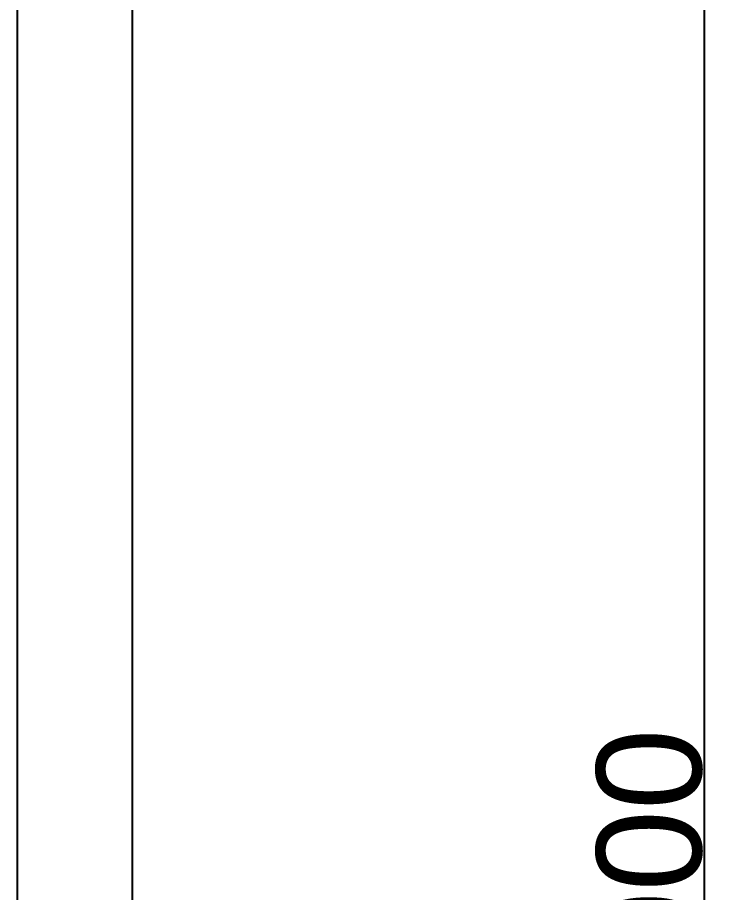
# Model space of a CAD drawing. Header units: millimetres. Extents: x -1421 to 3505, y -683 to 2759.
# Drawn here: x 2022.8 to 2223.2, y 1893.5 to 2143.7 of the extents above; entities that cross this region are included whole.
import ezdxf

# ---------------------------------------------------------------- set-up
doc = ezdxf.new("R2010")
doc.units = ezdxf.units.MM
doc.header["$MEASUREMENT"] = 0
doc.layers.add('Domyślny', color=7, linetype='Continuous', true_color=0x000000)
doc.layers.add('Utwórz2D linie widoczne', color=7, linetype='Continuous', true_color=0x000000)
doc.styles.add('Arial', font='arial.ttf')
doc.dimstyles.new('Domyślny', dxfattribs={"dimtxt": 30, "dimasz": 20, "dimexe": 0.5, "dimexo": 0.5, "dimgap": 0.25, "dimtad": 1, "dimtoh": 1, "dimdec": 0, "dimzin": 1, "dimdsep": 46, "dimtxsty": 'Arial', "dimcen": 0.5, "dimazin": 0, "dimtfac": 1, "dimtdec": 4, "dimtix": 1, "dimtmove": 1, "dimatfit": 3, "dimfxl": 0, "dimtolj": 1, "dimtzin": 1, "dimarcsym": 0})

# ---------------------------------------------------------------- blocks, each defined once
blk = doc.blocks.new('*D3')
at = {"layer": 'Defpoints', "color": 0}
for p in [(2094.79, 2393.8), (2094.79, 1393.8), (2219.06, 1393.8)]:
    blk.add_point(p, dxfattribs=at)
at = {"layer": 'Domyślny', "color": 0, "lineweight": -2}
for p, q in [((2095.29, 2393.8), (2219.56, 2393.8)), ((2219.06, 2373.8), (2219.06, 1413.8)), ((2095.29, 1393.8), (2219.56, 1393.8))]:
    blk.add_line(p, q, dxfattribs=at)
at = {"layer": 'Domyślny', "color": 0}
for points in [[(2222.39, 2373.8), (2215.73, 2373.8), (2219.06, 2393.8)], [(2215.73, 1413.8), (2222.39, 1413.8), (2219.06, 1393.8)]]:
    blk.add_solid(points, dxfattribs=at)
at = {"layer": 'Domyślny', "color": 0, "insert": (2203.5, 1893.8), "char_height": 30, "attachment_point": 5, "rotation": 90, "style": 'Arial'}
blk.add_mtext('\\A1;1000', dxfattribs=at)

msp = doc.modelspace()

# ---------------------------------------------------------------- linework, layer by layer
at = {"layer": 'Domyślny'}
msp.add_line((2022.8, 1428.6), (2022.8, 2390), dxfattribs=at)
at = {"layer": 'Utwórz2D linie widoczne'}
msp.add_line((2055.63, 1793.8), (2055.63, 2335.8), dxfattribs=at)

# ---------------------------------------------------------------- dimensions: what is measured, and where the dimension line sits
at = {"layer": 'Domyślny'}
dim = msp.add_aligned_dim(p1=(2094.79, 2393.8), p2=(2094.79, 1393.8), distance=124.27, dimstyle='Domyślny', dxfattribs=at)
dim.commit()
dim.dimension.update_dxf_attribs({"geometry": '*D3', "text_midpoint": (2203.5, 1893.8)})

doc.saveas('drawing.dxf')
